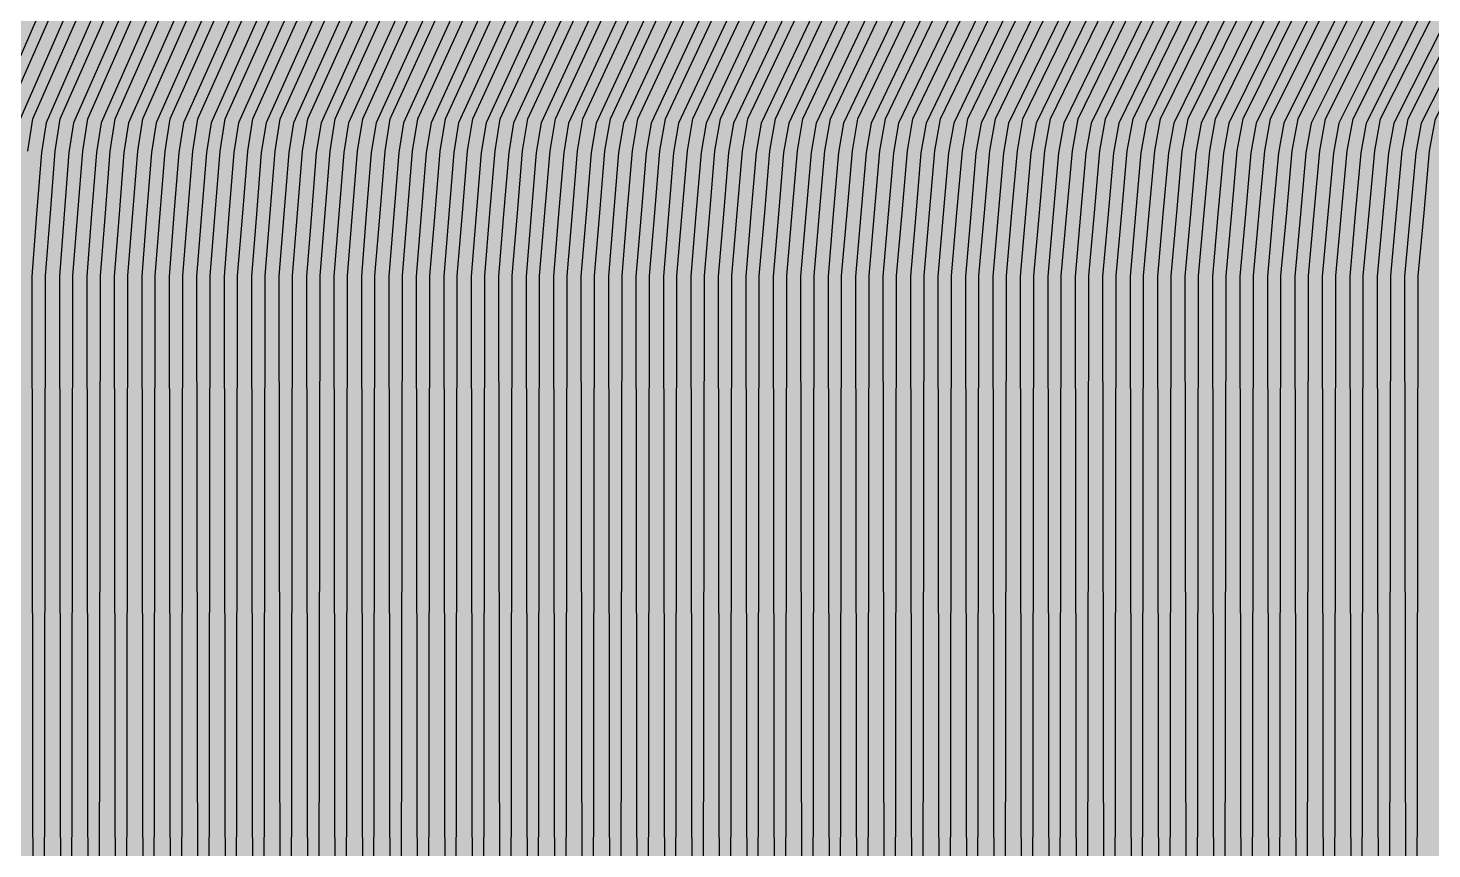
# Model space of a CAD drawing. Header units: metres. Extents: x -7231 to 10969, y -37556 to 1873.
# Drawn here: x 2999.5 to 3204, y -18804.6 to -18684.9 of the extents above; entities that cross this region are included whole.
import ezdxf

# ---------------------------------------------------------------- set-up
doc = ezdxf.new("R2010")
doc.units = ezdxf.units.M
for name, color, linetype in [('Metal1', 4, 'CONTINUOUS'), ('Metal2', 3, 'CONTINUOUS'), ('Polyimide', 7, 'CONTINUOUS')]:
    doc.layers.add(name, color=color, linetype=linetype)

msp = doc.modelspace()

# ---------------------------------------------------------------- hatches: boundary and pattern name
at = {"layer": 'Polyimide'}
msp.add_hatch(color=7, dxfattribs=at).paths.add_polyline_path([(4065.69, -468), (4066.67, -501.99), (4068.51, -535.99), (4071.41, -569.99), (4075.54, -603.99), (4081.04, -637.99), (4088.01, -671.99), (4096.52, -705.98), (4106.62, -739.98), (4118.33, -773.98), (4131.63, -807.98), (4146.49, -841.98), (4162.87, -875.98), (4180.68, -909.97), (4199.83, -943.97), (4220.22, -977.97), (4241.73, -1011.97), (4264.21, -1045.97), (4287.52, -1079.96), (4311.51, -1113.96), (4336.01, -1147.96), (4360.86, -1181.96), (4385.88, -1215.96), (4410.89, -1249.96), (4435.74, -1283.95), (4460.24, -1317.95), (4484.23, -1351.95), (4507.54, -1385.95), (4530.02, -1419.95), (4551.53, -1453.94), (4571.92, -1487.94), (4591.07, -1521.94), (4608.88, -1555.94), (4625.26, -1589.94), (4640.12, -1623.94), (4653.42, -1657.93), (4665.13, -1691.93), (4675.23, -1725.93), (4683.74, -1759.93), (4690.71, -1793.93), (4696.21, -1827.93), (4700.34, -1861.92), (4703.24, -1895.92), (4705.08, -1929.92), (4706.06, -1963.92), (4706.44, -1997.92), (4706.5, -2031.91), (4706.5, -4793.02), (4709.95, -4838.39), (4720.22, -4882.71), (4737.08, -4924.98), (4760.13, -4964.2), (4788.85, -4999.49), (4822.58, -5030.03), (4860.53, -5055.12), (4901.85, -5074.18), (4901.85, -5074.18), (4970.68, -5105.23), (5034.7, -5145.26), (5092.76, -5193.54), (5143.8, -5249.19), (5186.89, -5311.2), (5221.24, -5378.44), (5246.23, -5449.69), (5261.41, -5523.66), (5266.5, -5599), (5261.41, -5674.34), (5246.23, -5748.31), (5221.24, -5819.56), (5186.89, -5886.8), (5143.8, -5948.81), (5092.76, -6004.46), (5034.7, -6052.74), (4970.68, -6092.77), (4901.85, -6123.82), (4860.53, -6142.88), (4822.58, -6167.97), (4788.85, -6198.51), (4760.13, -6233.8), (4737.08, -6273.02), (4720.22, -6315.29), (4709.95, -6359.61), (4706.5, -6404.98), (4706.5, -9221.52), (4709.95, -9266.88), (4720.22, -9311.21), (4737.08, -9353.47), (4760.13, -9392.7), (4788.85, -9427.98), (4822.58, -9458.52), (4860.53, -9483.61), (4901.85, -9502.67), (4970.68, -9533.72), (5034.7, -9573.75), (5092.76, -9622.03), (5143.8, -9677.68), (5186.89, -9739.69), (5221.24, -9806.94), (5246.23, -9878.19), (5261.41, -9952.16), (5266.5, -10027.49), (5261.41, -10102.83), (5246.23, -10176.8), (5221.24, -10248.05), (5186.89, -10315.3), (5143.8, -10377.31), (5092.76, -10432.96), (5034.7, -10481.24), (4970.68, -10521.27), (4901.85, -10552.32), (4860.53, -10571.38), (4822.58, -10596.46), (4788.85, -10627), (4760.13, -10662.29), (4737.08, -10701.52), (4720.22, -10743.78), (4709.95, -10788.1), (4706.5, -10833.47), (4706.5, -13650.01), (4709.95, -13695.38), (4720.22, -13739.7), (4737.08, -13781.96), (4760.13, -13821.19), (4788.85, -13856.48), (4822.58, -13887.02), (4860.53, -13912.11), (4901.85, -13931.17), (4970.68, -13962.22), (5034.7, -14002.25), (5092.76, -14050.53), (5143.8, -14106.18), (5186.89, -14168.19), (5221.24, -14235.43), (5246.23, -14306.68), (5261.41, -14380.65), (5266.5, -14455.99), (5261.41, -14531.33), (5246.23, -14605.29), (5221.24, -14676.55), (5186.89, -14743.79), (5143.8, -14805.8), (5092.76, -14861.45), (5034.7, -14909.73), (4970.68, -14949.76), (4901.85, -14980.81), (4860.53, -14999.87), (4822.58, -15024.96), (4788.85, -15055.5), (4760.13, -15090.79), (4737.08, -15130.01), (4720.22, -15172.27), (4709.95, -15216.6), (4706.5, -15261.97), (4706.5, -15455.99), (4720.95, -15750.04), (4764.14, -16041.26), (4835.68, -16326.84), (4934.86, -16604.04), (5060.74, -16870.18), (5212.09, -17122.7), (5387.47, -17359.17), (5585.18, -17577.31), (5803.32, -17775.02), (6039.79, -17950.4), (6292.31, -18101.75), (6558.45, -18227.63), (6835.65, -18326.81), (7121.23, -18398.34), (7412.45, -18441.54), (7706.5, -18455.99), (9969.01, -18455.99), (10047.42, -18459.84), (10125.08, -18471.36), (10201.23, -18490.44), (10275.15, -18516.89), (10346.12, -18550.45), (10413.46, -18590.81), (10476.52, -18637.58), (10534.69, -18690.3), (10587.41, -18748.47), (10634.18, -18811.53), (10674.54, -18878.87), (10708.11, -18949.84), (10734.56, -19023.76), (10753.63, -19099.92), (10765.15, -19177.58), (10769.01, -19255.99), (10769.01, -20895.8), (10730.24, -20951.41), (10694.6, -21009.08), (10662.21, -21068.63), (10633.17, -21129.89), (10607.55, -21192.66), (10585.45, -21256.74), (10566.93, -21321.96), (10552.05, -21388.09), (10540.84, -21454.95), (10533.35, -21522.33), (10529.6, -21590.02), (10529.6, -21657.81), (10533.35, -21725.5), (10540.84, -21792.87), (10552.05, -21859.73), (10566.93, -21925.87), (10585.45, -21991.08), (10607.55, -22055.17), (10633.17, -22117.94), (10662.21, -22179.19), (10694.6, -22238.74), (10730.24, -22296.41), (10769.01, -22352.03), (10769.01, -32454.24), (10728.74, -32510.49), (10691.72, -32568.92), (10658.05, -32629.35), (10627.85, -32691.58), (10601.2, -32755.42), (10578.21, -32820.67), (10558.93, -32887.1), (10543.44, -32954.52), (10531.77, -33022.71), (10523.97, -33091.44), (10520.07, -33160.51), (10520.07, -33229.69), (10523.97, -33298.75), (10531.77, -33367.49), (10543.44, -33435.67), (10558.93, -33503.09), (10578.21, -33569.53), (10601.2, -33634.77), (10627.85, -33698.61), (10658.05, -33760.85), (10691.72, -33821.28), (10728.74, -33879.71), (10769.01, -33935.96), (10769.01, -36556), (10765.15, -36634.41), (10753.63, -36712.07), (10734.56, -36788.23), (10708.11, -36862.15), (10674.54, -36933.12), (10634.18, -37000.46), (10587.41, -37063.51), (10534.69, -37121.69), (10476.52, -37174.41), (10413.46, -37221.18), (10346.12, -37261.54), (10275.15, -37295.1), (10201.23, -37321.55), (10125.08, -37340.63), (10047.42, -37352.15), (9969.01, -37356), (-6231.01, -37356), (-6309.42, -37352.15), (-6387.08, -37340.63), (-6463.23, -37321.55), (-6537.15, -37295.1), (-6608.12, -37261.54), (-6675.46, -37221.18), (-6738.52, -37174.41), (-6796.69, -37121.69), (-6849.41, -37063.51), (-6896.18, -37000.46), (-6936.54, -36933.12), (-6970.11, -36862.15), (-6996.56, -36788.23), (-7015.63, -36712.07), (-7027.15, -36634.41), (-7031.01, -36556), (-7031.01, -33936), (-6990.74, -33879.75), (-6953.7, -33821.31), (-6920.03, -33760.88), (-6889.82, -33698.64), (-6863.18, -33634.8), (-6840.18, -33569.55), (-6820.9, -33503.11), (-6805.4, -33435.69), (-6793.74, -33367.49), (-6785.94, -33298.75), (-6782.03, -33229.68), (-6782.03, -33160.5), (-6785.94, -33091.43), (-6793.74, -33022.69), (-6805.4, -32954.5), (-6820.9, -32887.07), (-6840.18, -32820.63), (-6863.18, -32755.39), (-6889.82, -32691.54), (-6920.03, -32629.3), (-6953.7, -32568.87), (-6990.74, -32510.43), (-7031.01, -32454.18), (-7031.01, -22364.83), (-6990.74, -22308.58), (-6953.7, -22250.14), (-6920.03, -22189.71), (-6889.82, -22127.47), (-6863.18, -22063.62), (-6840.18, -21998.38), (-6820.9, -21931.94), (-6805.4, -21864.51), (-6793.74, -21796.32), (-6785.94, -21727.58), (-6782.03, -21658.51), (-6782.03, -21589.33), (-6785.94, -21520.26), (-6793.74, -21451.52), (-6805.4, -21383.32), (-6820.9, -21315.9), (-6840.18, -21249.46), (-6863.18, -21184.21), (-6889.82, -21120.37), (-6920.03, -21058.13), (-6953.7, -20997.7), (-6990.74, -20939.26), (-7031.01, -20883.01), (-7031.01, -19255.99), (-7027.15, -19177.58), (-7015.63, -19099.92), (-6996.56, -19023.76), (-6970.11, -18949.84), (-6936.54, -18878.87), (-6896.18, -18811.53), (-6849.41, -18748.47), (-6796.69, -18690.3), (-6738.52, -18637.58), (-6675.46, -18590.81), (-6608.12, -18550.45), (-6537.15, -18516.89), (-6463.23, -18490.44), (-6387.08, -18471.36), (-6309.42, -18459.84), (-6231.01, -18455.99), (-3968.5, -18455.99), (-3674.45, -18441.54), (-3383.23, -18398.34), (-3097.65, -18326.81), (-2820.45, -18227.63), (-2554.31, -18101.75), (-2301.79, -17950.4), (-2065.32, -17775.02), (-1847.18, -17577.31), (-1649.47, -17359.17), (-1474.09, -17122.7), (-1322.74, -16870.18), (-1196.86, -16604.04), (-1097.68, -16326.84), (-1026.14, -16041.26), (-982.95, -15750.04), (-968.5, -15455.99), (-968.5, -15261.97), (-971.95, -15216.6), (-982.22, -15172.27), (-999.08, -15130.01), (-1022.13, -15090.79), (-1050.85, -15055.5), (-1084.58, -15024.96), (-1122.53, -14999.87), (-1163.85, -14980.81), (-1232.68, -14949.76), (-1296.7, -14909.73), (-1354.76, -14861.45), (-1405.8, -14805.8), (-1448.89, -14743.79), (-1483.24, -14676.55), (-1508.23, -14605.29), (-1523.41, -14531.33), (-1528.5, -14455.99), (-1523.41, -14380.65), (-1508.23, -14306.68), (-1483.24, -14235.43), (-1448.89, -14168.19), (-1405.8, -14106.18), (-1354.76, -14050.53), (-1296.7, -14002.25), (-1232.68, -13962.22), (-1163.85, -13931.17), (-1122.53, -13912.11), (-1084.58, -13887.02), (-1050.85, -13856.48), (-1022.13, -13821.19), (-999.08, -13781.96), (-982.22, -13739.7), (-971.95, -13695.38), (-968.5, -13650.01), (-968.5, -12309.64), (-971.95, -12264.27), (-982.22, -12219.94), (-999.08, -12177.68), (-1022.13, -12138.46), (-1050.85, -12103.17), (-1084.58, -12072.63), (-1122.53, -12047.54), (-1163.85, -12028.48), (-1232.68, -11997.43), (-1296.7, -11957.4), (-1354.76, -11909.12), (-1405.8, -11853.47), (-1448.89, -11791.46), (-1483.24, -11724.22), (-1508.23, -11652.96), (-1523.41, -11579), (-1528.5, -11503.66), (-1523.41, -11428.32), (-1508.23, -11354.35), (-1483.24, -11283.1), (-1448.89, -11215.86), (-1405.8, -11153.85), (-1354.76, -11098.2), (-1296.7, -11049.92), (-1232.68, -11009.89), (-1163.85, -10978.84), (-1122.53, -10959.78), (-1084.58, -10934.69), (-1050.85, -10904.15), (-1022.13, -10868.86), (-999.08, -10829.63), (-982.22, -10787.37), (-971.95, -10743.05), (-968.5, -10697.68), (-968.5, -9357.31), (-971.95, -9311.94), (-982.22, -9267.62), (-999.08, -9225.35), (-1022.13, -9186.13), (-1050.85, -9150.84), (-1084.58, -9120.3), (-1122.53, -9095.21), (-1163.85, -9076.15), (-1163.85, -9076.15), (-1232.68, -9045.1), (-1296.7, -9005.07), (-1354.76, -8956.79), (-1405.8, -8901.14), (-1448.89, -8839.13), (-1483.24, -8771.89), (-1508.23, -8700.64), (-1523.41, -8626.67), (-1528.5, -8551.33), (-1523.41, -8475.99), (-1508.23, -8402.02), (-1483.24, -8330.77), (-1448.89, -8263.53), (-1405.8, -8201.52), (-1354.76, -8145.87), (-1296.7, -8097.59), (-1232.68, -8057.56), (-1163.85, -8026.51), (-1163.85, -8026.51), (-1122.53, -8007.45), (-1084.58, -7982.36), (-1050.85, -7951.82), (-1022.13, -7916.53), (-999.08, -7877.31), (-982.22, -7835.04), (-971.95, -7790.72), (-968.5, -7745.35), (-968.5, -6404.98), (-971.95, -6359.61), (-982.22, -6315.29), (-999.08, -6273.02), (-1022.13, -6233.8), (-1050.85, -6198.51), (-1084.58, -6167.97), (-1122.53, -6142.88), (-1163.85, -6123.82), (-1163.85, -6123.82), (-1232.68, -6092.77), (-1296.7, -6052.74), (-1354.76, -6004.46), (-1405.8, -5948.81), (-1448.89, -5886.8), (-1483.24, -5819.56), (-1508.23, -5748.31), (-1523.41, -5674.34), (-1528.5, -5599), (-1523.41, -5523.66), (-1508.23, -5449.69), (-1483.24, -5378.44), (-1448.89, -5311.2), (-1405.8, -5249.19), (-1354.76, -5193.54), (-1296.7, -5145.26), (-1232.68, -5105.23), (-1163.85, -5074.18), (-1163.85, -5074.18), (-1122.53, -5055.12), (-1084.58, -5030.03), (-1050.85, -4999.49), (-1022.13, -4964.2), (-999.08, -4924.98), (-982.22, -4882.71), (-971.95, -4838.39), (-968.5, -4793.02), (-968.5, -2031.91), (-968.44, -1997.92), (-968.06, -1963.92), (-967.05, -1929.92), (-965.18, -1895.92), (-962.22, -1861.92), (-958.01, -1827.93), (-952.41, -1793.93), (-945.31, -1759.93), (-936.64, -1725.93), (-926.35, -1691.93), (-914.43, -1657.93), (-900.88, -1623.94), (-885.74, -1589.94), (-869.05, -1555.94), (-850.91, -1521.94), (-831.4, -1487.94), (-810.63, -1453.94), (-788.72, -1419.95), (-765.82, -1385.95), (-742.07, -1351.95), (-717.63, -1317.95), (-692.67, -1283.95), (-667.36, -1249.96), (-641.88, -1215.96), (-616.39, -1181.96), (-591.08, -1147.96), (-566.12, -1113.96), (-541.68, -1079.96), (-517.93, -1045.97), (-495.03, -1011.97), (-473.12, -977.97), (-452.35, -943.97), (-432.84, -909.97), (-414.7, -875.98), (-398.01, -841.98), (-382.87, -807.98), (-369.32, -773.98), (-357.4, -739.98), (-347.11, -705.98), (-338.44, -671.99), (-331.34, -637.99), (-325.74, -603.99), (-321.53, -569.99), (-318.57, -535.99), (-316.7, -501.99), (-315.69, -468), (-315.31, -434), (-315.25, -400), (-315.25, 401), (-315.25, 451), (-315.25, 1644), (-270.25, 1644), (-270.03, 1637.13), (-269.35, 1630.29), (-268.23, 1623.52), (-266.67, 1616.82), (-264.68, 1610.25), (-262.26, 1603.82), (-259.42, 1597.56), (-256.18, 1591.5), (-252.55, 1585.67), (-248.55, 1580.08), (-244.19, 1574.77), (-239.5, 1569.75), (-234.48, 1565.06), (-229.17, 1560.7), (-223.58, 1556.7), (-217.75, 1553.07), (-211.69, 1549.83), (-205.43, 1546.99), (-199, 1544.57), (-192.43, 1542.58), (-185.73, 1541.02), (-178.96, 1539.9), (-172.12, 1539.22), (-165.25, 1539), (-158.38, 1539.22), (-151.54, 1539.9), (-144.77, 1541.02), (-138.07, 1542.58), (-131.5, 1544.57), (-125.07, 1546.99), (-118.81, 1549.83), (-112.75, 1553.07), (-106.92, 1556.7), (-101.33, 1560.7), (-96.02, 1565.06), (-91, 1569.75), (-86.31, 1574.77), (-81.95, 1580.08), (-77.95, 1585.67), (-74.32, 1591.5), (-71.08, 1597.56), (-68.24, 1603.82), (-65.82, 1610.25), (-63.83, 1616.82), (-62.27, 1623.52), (-61.15, 1630.29), (-60.47, 1637.13), (-60.25, 1644), (1853, 1644), (1853, 1573), (3815.25, 1573), (3815.46, 1579.54), (3816.11, 1586.05), (3817.17, 1592.51), (3818.66, 1598.88), (3820.56, 1605.14), (3822.86, 1611.27), (3825.56, 1617.23), (3828.65, 1623), (3832.1, 1628.56), (3835.91, 1633.88), (3840.07, 1638.93), (3844.54, 1643.71), (3849.32, 1648.18), (3854.37, 1652.34), (3859.69, 1656.15), (3865.25, 1659.6), (3871.02, 1662.69), (3876.98, 1665.39), (3883.11, 1667.69), (3889.37, 1669.59), (3895.74, 1671.08), (3902.2, 1672.14), (3908.71, 1672.79), (3915.25, 1673), (3921.79, 1672.79), (3928.3, 1672.14), (3934.76, 1671.08), (3941.13, 1669.59), (3947.39, 1667.69), (3953.52, 1665.39), (3959.48, 1662.69), (3965.25, 1659.6), (3970.81, 1656.15), (3976.13, 1652.34), (3981.18, 1648.18), (3985.96, 1643.71), (3990.43, 1638.93), (3994.59, 1633.88), (3998.4, 1628.56), (4001.85, 1623), (4004.94, 1617.23), (4007.64, 1611.27), (4009.94, 1605.14), (4011.84, 1598.88), (4013.33, 1592.51), (4014.39, 1586.05), (4015.04, 1579.54), (4015.25, 1573), (4065.25, 1573), (4065.25, 451), (4065.25, 401), (4065.25, -400), (4065.31, -434), (4065.69, -468)])

# ---------------------------------------------------------------- linework, layer by layer
at = {"layer": 'Metal1'}
for points in [[(3191.4, -18442.56), (3173.57, -18465.06), (3155.74, -18487.56), (3137.9, -18510.06), (3120.07, -18532.56), (3102.24, -18555.06), (3084.41, -18577.56), (3066.58, -18600.07), (3048.75, -18622.57), (3030.92, -18645.07), (3013.09, -18667.57), (3001, -18682.83), (2994.06, -18698.73)], [(2999.41, -18702.83), (3000.13, -18698.16), (3007.32, -18681.81), (3019.68, -18666.32), (3037.64, -18643.82), (3055.59, -18621.32), (3073.55, -18598.82), (3091.51, -18576.32), (3109.47, -18553.82), (3127.42, -18531.32), (3145.38, -18508.82), (3163.34, -18486.32), (3181.3, -18463.82), (3199.25, -18441.32)], [(3200.82, -18442.56), (3182.86, -18465.06), (3164.9, -18487.56), (3146.94, -18510.07), (3128.99, -18532.57), (3111.03, -18555.07), (3093.07, -18577.57), (3075.12, -18600.07), (3057.16, -18622.57), (3039.2, -18645.07), (3021.24, -18667.57), (3009.05, -18682.85), (3002.07, -18698.73), (3001.4, -18703.06), (3000.7, -18712.02), (3000.01, -18721.1), (3000.75, -19211.92)], [(3005.25, -19211.92), (3005.99, -18721.02), (3006.71, -18711.87), (3007.42, -18702.83), (3008.15, -18698.16), (3015.37, -18681.82), (3027.83, -18666.32), (3045.92, -18643.82), (3064, -18621.32), (3082.09, -18598.82), (3100.17, -18576.32), (3118.26, -18553.82), (3136.34, -18531.32), (3154.43, -18508.81), (3172.51, -18486.31), (3190.59, -18463.81), (3208.68, -18441.31)], [(3210.24, -18442.57), (3192.15, -18465.07), (3174.07, -18487.57), (3155.98, -18510.07), (3137.9, -18532.57), (3119.82, -18555.07), (3101.73, -18577.57), (3083.65, -18600.07), (3065.56, -18622.57), (3047.48, -18645.07), (3029.39, -18667.57), (3017.1, -18682.87), (3010.08, -18698.73), (3009.41, -18703.06), (3008.71, -18712.03), (3008.01, -18721.1), (3008.75, -19211.92)], [(3013.25, -19211.92), (3013.99, -18721.02), (3014.72, -18711.87), (3015.43, -18702.83), (3016.16, -18698.16), (3023.43, -18681.84), (3035.99, -18666.32), (3054.2, -18643.82), (3072.41, -18621.32), (3090.62, -18598.81), (3108.83, -18576.31), (3127.05, -18553.81), (3145.26, -18531.31), (3163.47, -18508.81), (3181.68, -18486.31), (3199.89, -18463.81), (3218.1, -18441.31)], [(3219.66, -18442.57), (3201.45, -18465.07), (3183.24, -18487.57), (3165.02, -18510.07), (3146.81, -18532.57), (3128.6, -18555.07), (3110.39, -18577.57), (3092.18, -18600.07), (3073.97, -18622.57), (3055.75, -18645.07), (3037.54, -18667.58), (3025.15, -18682.89), (3018.1, -18698.73), (3017.42, -18703.06), (3016.71, -18712.03), (3016.01, -18721.1), (3016.75, -19211.92)], [(3021.25, -19211.92), (3021.99, -18721.02), (3022.72, -18711.87), (3023.44, -18702.83), (3024.18, -18698.16), (3031.48, -18681.85), (3044.14, -18666.31), (3062.48, -18643.81), (3080.82, -18621.31), (3099.16, -18598.81), (3117.5, -18576.31), (3135.84, -18553.81), (3154.17, -18531.31), (3172.51, -18508.81), (3190.85, -18486.31), (3209.19, -18463.81), (3227.53, -18441.31)], [(3229.08, -18442.57), (3210.74, -18465.07), (3192.4, -18487.57), (3174.06, -18510.07), (3155.72, -18532.57), (3137.39, -18555.07), (3119.05, -18577.58), (3100.71, -18600.08), (3082.37, -18622.58), (3064.03, -18645.08), (3045.69, -18667.58), (3033.19, -18682.91), (3026.11, -18698.73), (3025.43, -18703.07), (3024.72, -18712.03), (3024.01, -18721.1), (3024.75, -19211.92)], [(3029.25, -19211.92), (3029.99, -18721.02), (3030.73, -18711.87), (3031.45, -18702.83), (3032.2, -18698.16), (3039.53, -18681.87), (3052.3, -18666.31), (3070.76, -18643.81), (3089.23, -18621.31), (3107.69, -18598.81), (3126.16, -18576.31), (3144.63, -18553.81), (3163.09, -18531.31), (3181.56, -18508.81), (3200.02, -18486.31), (3218.49, -18463.81), (3236.96, -18441.3)], [(3238.5, -18442.57), (3220.04, -18465.07), (3201.57, -18487.57), (3183.1, -18510.08), (3164.64, -18532.58), (3146.17, -18555.08), (3127.71, -18577.58), (3109.24, -18600.08), (3090.77, -18622.58), (3072.31, -18645.08), (3053.84, -18667.58), (3041.24, -18682.93), (3034.13, -18698.74), (3033.43, -18703.07), (3032.72, -18712.03), (3032.01, -18721.1), (3032.75, -19211.92)], [(3037.25, -19211.92), (3037.99, -18721.02), (3038.73, -18711.87), (3039.46, -18702.83), (3040.21, -18698.16), (3047.58, -18681.88), (3060.45, -18666.31), (3079.04, -18643.81), (3097.64, -18621.31), (3116.23, -18598.81), (3134.82, -18576.31), (3153.42, -18553.81), (3172.01, -18531.3), (3190.6, -18508.8), (3209.19, -18486.3), (3227.79, -18463.8), (3246.38, -18441.3)], [(3247.92, -18442.58), (3229.33, -18465.08), (3210.74, -18487.58), (3192.14, -18510.08), (3173.55, -18532.58), (3154.96, -18555.08), (3136.36, -18577.58), (3117.77, -18600.08), (3099.18, -18622.58), (3080.58, -18645.08), (3061.99, -18667.58), (3049.29, -18682.95), (3042.14, -18698.74), (3041.44, -18703.07), (3040.73, -18712.03), (3040.01, -18721.1), (3040.75, -19211.92)], [(3045.25, -19211.92), (3045.99, -18721.02), (3046.74, -18711.87), (3047.47, -18702.83), (3048.23, -18698.15), (3055.63, -18681.9), (3068.6, -18666.31), (3087.32, -18643.81), (3106.04, -18621.31), (3124.76, -18598.8), (3143.48, -18576.3), (3162.21, -18553.8), (3180.93, -18531.3), (3199.65, -18508.8), (3218.37, -18486.3), (3237.09, -18463.8), (3255.81, -18441.3)], [(3257.34, -18442.58), (3238.62, -18465.08), (3219.9, -18487.58), (3201.18, -18510.08), (3182.46, -18532.58), (3163.74, -18555.08), (3145.02, -18577.58), (3126.3, -18600.08), (3107.58, -18622.58), (3088.86, -18645.08), (3070.14, -18667.59), (3057.34, -18682.97), (3050.16, -18698.74), (3049.45, -18703.07), (3048.73, -18712.03), (3048.01, -18721.11), (3048.75, -19211.92)], [(3053.25, -19211.92), (3053.99, -18721.03), (3054.74, -18711.87), (3055.48, -18702.83), (3056.24, -18698.15), (3063.68, -18681.92), (3076.76, -18666.3), (3095.61, -18643.8), (3114.45, -18621.3), (3133.3, -18598.8), (3152.15, -18576.3), (3170.99, -18553.8), (3189.84, -18531.3), (3208.69, -18508.8), (3227.54, -18486.3), (3246.38, -18463.8), (3265.23, -18441.3)], [(3266.76, -18442.58), (3247.92, -18465.08), (3229.07, -18487.58), (3210.22, -18510.08), (3191.38, -18532.58), (3172.53, -18555.08), (3153.68, -18577.59), (3134.83, -18600.09), (3115.99, -18622.59), (3097.14, -18645.09), (3078.29, -18667.59), (3065.39, -18682.99), (3058.17, -18698.74), (3057.46, -18703.07), (3056.74, -18712.03), (3056.01, -18721.11), (3056.75, -19211.92)], [(3061.25, -19211.92), (3061.99, -18721.03), (3062.75, -18711.87), (3063.49, -18702.82), (3064.26, -18698.15), (3071.73, -18681.93), (3084.91, -18666.3), (3103.89, -18643.8), (3122.86, -18621.3), (3141.84, -18598.8), (3160.81, -18576.3), (3179.78, -18553.8), (3198.76, -18531.3), (3217.73, -18508.8), (3236.71, -18486.3), (3255.68, -18463.8), (3274.66, -18441.29)], [(3276.19, -18442.58), (3257.21, -18465.08), (3238.24, -18487.59), (3219.26, -18510.09), (3200.29, -18532.59), (3181.31, -18555.09), (3162.34, -18577.59), (3143.36, -18600.09), (3124.39, -18622.59), (3105.42, -18645.09), (3086.44, -18667.59), (3073.43, -18683.02), (3066.19, -18698.74), (3065.47, -18703.07), (3064.74, -18712.03), (3064.01, -18721.11), (3064.75, -19211.92)], [(3069.25, -19211.92), (3069.99, -18721.03), (3070.75, -18711.87), (3071.5, -18702.82), (3072.27, -18698.15), (3079.78, -18681.95), (3093.07, -18666.3), (3112.17, -18643.8), (3131.27, -18621.3), (3150.37, -18598.8), (3169.47, -18576.3), (3188.57, -18553.8), (3207.68, -18531.29), (3226.78, -18508.79), (3245.88, -18486.29), (3264.98, -18463.79), (3284.08, -18441.29)], [(3285.61, -18442.59), (3266.51, -18465.09), (3247.4, -18487.59), (3228.3, -18510.09), (3209.2, -18532.59), (3190.1, -18555.09), (3171, -18577.59), (3151.9, -18600.09), (3132.79, -18622.59), (3113.69, -18645.09), (3094.59, -18667.59), (3081.48, -18683.04), (3074.2, -18698.74), (3073.48, -18703.07), (3072.75, -18712.03), (3072.01, -18721.11), (3072.75, -19211.92)], [(3077.25, -19211.92), (3077.99, -18721.03), (3078.76, -18711.86), (3079.51, -18702.82), (3080.29, -18698.15), (3087.83, -18681.96), (3101.22, -18666.3), (3120.45, -18643.8), (3139.68, -18621.29), (3158.91, -18598.79), (3178.14, -18576.29), (3197.36, -18553.79), (3216.59, -18531.29), (3235.82, -18508.79), (3255.05, -18486.29), (3274.28, -18463.79), (3293.51, -18441.29)], [(3295.03, -18442.59), (3275.8, -18465.09), (3256.57, -18487.59), (3237.34, -18510.09), (3218.11, -18532.59), (3198.88, -18555.09), (3179.66, -18577.59), (3160.43, -18600.09), (3141.2, -18622.59), (3121.97, -18645.09), (3102.74, -18667.6), (3089.53, -18683.06), (3082.22, -18698.75), (3081.49, -18703.07), (3080.75, -18712.03), (3080.01, -18721.11), (3080.75, -19211.92)], [(3085.25, -19211.92), (3085.99, -18721.03), (3086.76, -18711.86), (3087.52, -18702.82), (3088.3, -18698.15), (3095.88, -18681.98), (3109.37, -18666.29), (3128.73, -18643.79), (3148.09, -18621.29), (3167.44, -18598.79), (3186.8, -18576.29), (3206.15, -18553.79), (3225.51, -18531.29), (3244.87, -18508.79), (3264.22, -18486.29), (3283.58, -18463.79), (3302.93, -18441.29)], [(3304.45, -18442.59), (3285.09, -18465.09), (3265.74, -18487.59), (3246.38, -18510.09), (3227.03, -18532.59), (3207.67, -18555.09), (3188.31, -18577.6), (3168.96, -18600.1), (3149.6, -18622.6), (3130.25, -18645.1), (3110.89, -18667.6), (3097.58, -18683.08), (3090.23, -18698.75), (3089.5, -18703.07), (3088.76, -18712.03), (3088.01, -18721.12), (3088.75, -19211.92)], [(3093.25, -19211.92), (3093.99, -18721.03), (3094.77, -18711.86), (3095.53, -18702.82), (3096.32, -18698.14), (3103.93, -18682), (3117.53, -18666.29), (3137.01, -18643.79), (3156.49, -18621.29), (3175.98, -18598.79), (3195.46, -18576.29), (3214.94, -18553.79), (3234.43, -18531.29), (3253.91, -18508.79), (3273.39, -18486.29), (3292.88, -18463.79), (3312.36, -18441.28)], [(3313.87, -18442.59), (3294.39, -18465.09), (3274.9, -18487.6), (3255.42, -18510.1), (3235.94, -18532.6), (3216.46, -18555.1), (3196.97, -18577.6), (3177.49, -18600.1), (3158.01, -18622.6), (3138.52, -18645.1), (3119.04, -18667.6), (3105.62, -18683.1), (3098.24, -18698.75), (3097.51, -18703.07), (3096.76, -18712.03), (3096.01, -18721.12), (3096.75, -19211.92)], [(3101.25, -19211.91), (3101.99, -18721.03), (3102.77, -18711.86), (3103.54, -18702.82), (3104.33, -18698.14), (3111.98, -18682.01), (3125.68, -18666.29), (3145.29, -18643.79), (3164.9, -18621.29), (3184.51, -18598.79), (3204.12, -18576.29), (3223.73, -18553.79), (3243.34, -18531.28), (3262.95, -18508.78), (3282.56, -18486.28), (3302.17, -18463.78), (3321.78, -18441.28)], [(3323.29, -18442.6), (3303.68, -18465.1), (3284.07, -18487.6), (3264.46, -18510.1), (3244.85, -18532.6), (3225.24, -18555.1), (3205.63, -18577.6), (3186.02, -18600.1), (3166.41, -18622.6), (3146.8, -18645.1), (3127.19, -18667.6), (3113.67, -18683.12), (3106.26, -18698.75), (3105.52, -18703.07), (3104.77, -18712.03), (3104.01, -18721.12), (3104.75, -19211.91)], [(3109.25, -19211.91), (3109.99, -18721.04), (3110.78, -18711.86), (3111.55, -18702.82), (3112.35, -18698.14), (3120.03, -18682.03), (3133.84, -18666.29), (3153.57, -18643.79), (3173.31, -18621.29), (3193.05, -18598.78), (3212.79, -18576.28), (3232.52, -18553.78), (3252.26, -18531.28), (3272, -18508.78), (3291.73, -18486.28), (3311.47, -18463.78), (3331.21, -18441.28)], [(3332.71, -18442.6), (3312.98, -18465.1), (3293.24, -18487.6), (3273.5, -18510.1), (3253.76, -18532.6), (3234.03, -18555.1), (3214.29, -18577.6), (3194.55, -18600.1), (3174.81, -18622.6), (3155.08, -18645.1), (3135.34, -18667.61), (3121.72, -18683.14), (3114.27, -18698.75), (3113.53, -18703.07), (3112.77, -18712.03), (3112.01, -18721.12), (3112.75, -19211.91)], [(3117.25, -19211.91), (3117.99, -18721.04), (3118.78, -18711.86), (3119.56, -18702.82), (3120.36, -18698.14), (3128.08, -18682.04), (3141.99, -18666.28), (3161.86, -18643.78), (3181.72, -18621.28), (3201.58, -18598.78), (3221.45, -18576.28), (3241.31, -18553.78), (3261.18, -18531.28), (3281.04, -18508.78), (3300.91, -18486.28), (3320.77, -18463.78), (3340.63, -18441.28)], [(3342.13, -18442.6), (3322.27, -18465.1), (3302.4, -18487.6), (3282.54, -18510.1), (3262.68, -18532.6), (3242.81, -18555.1), (3222.95, -18577.61), (3203.08, -18600.11), (3183.22, -18622.61), (3163.35, -18645.11), (3143.49, -18667.61), (3129.76, -18683.16), (3122.29, -18698.75), (3121.54, -18703.07), (3120.78, -18712.03), (3120.01, -18721.12), (3120.75, -19211.91)], [(3125.25, -19211.91), (3125.99, -18721.04), (3126.79, -18711.86), (3127.57, -18702.82), (3128.38, -18698.14), (3136.13, -18682.06), (3150.14, -18666.28), (3170.14, -18643.78), (3190.13, -18621.28), (3210.12, -18598.78), (3230.11, -18576.28), (3250.1, -18553.78), (3270.09, -18531.28), (3290.09, -18508.78), (3310.08, -18486.28), (3330.07, -18463.78), (3350.06, -18441.28)], [(3351.55, -18442.6), (3331.56, -18465.1), (3311.57, -18487.6), (3291.58, -18510.11), (3271.59, -18532.61), (3251.6, -18555.11), (3231.61, -18577.61), (3211.61, -18600.11), (3191.62, -18622.61), (3171.63, -18645.11), (3151.64, -18667.61), (3137.81, -18683.18), (3130.3, -18698.76), (3129.55, -18703.08), (3128.78, -18712.03), (3128.01, -18721.13), (3128.75, -19211.91)], [(3133.25, -19211.91), (3133.99, -18721.04), (3134.79, -18711.86), (3135.58, -18702.82), (3136.39, -18698.14), (3144.18, -18682.07), (3158.3, -18666.28), (3178.42, -18643.78), (3198.54, -18621.28), (3218.65, -18598.78), (3238.77, -18576.28), (3258.89, -18553.78), (3279.01, -18531.28), (3299.13, -18508.77), (3319.25, -18486.27), (3339.37, -18463.77), (3359.48, -18441.27)], [(3360.98, -18442.61), (3340.86, -18465.11), (3320.74, -18487.61), (3300.62, -18510.11), (3280.5, -18532.61), (3260.38, -18555.11), (3240.26, -18577.61), (3220.15, -18600.11), (3200.03, -18622.61), (3179.91, -18645.11), (3159.79, -18667.61), (3145.85, -18683.2), (3138.32, -18698.76), (3137.56, -18703.08), (3136.79, -18712.03), (3136.01, -18721.13), (3136.75, -19211.91)], [(3141.25, -19211.91), (3141.99, -18721.04), (3142.8, -18711.86), (3143.59, -18702.82), (3144.41, -18698.14), (3152.23, -18682.09), (3166.45, -18666.28), (3186.7, -18643.78), (3206.94, -18621.28), (3227.19, -18598.78), (3247.44, -18576.27), (3267.68, -18553.77), (3287.93, -18531.27), (3308.17, -18508.77), (3328.42, -18486.27), (3348.66, -18463.77), (3368.91, -18441.27)], [(3370.4, -18442.61), (3350.15, -18465.11), (3329.91, -18487.61), (3309.66, -18510.11), (3289.41, -18532.61), (3269.17, -18555.11), (3248.92, -18577.61), (3228.68, -18600.11), (3208.43, -18622.61), (3188.19, -18645.11), (3167.94, -18667.61), (3153.9, -18683.22), (3146.33, -18698.76), (3145.57, -18703.08), (3144.79, -18712.03), (3144.01, -18721.13), (3144.75, -19211.91)], [(3149.25, -19211.91), (3149.99, -18721.04), (3150.8, -18711.86), (3151.6, -18702.82), (3152.43, -18698.13), (3160.27, -18682.11), (3174.61, -18666.27), (3194.98, -18643.77), (3215.35, -18621.27), (3235.73, -18598.77), (3256.1, -18576.27), (3276.47, -18553.77), (3296.84, -18531.27), (3317.22, -18508.77), (3337.59, -18486.27), (3357.96, -18463.77), (3378.34, -18441.27)], [(3379.82, -18442.61), (3359.45, -18465.11), (3339.07, -18487.61), (3318.7, -18510.11), (3298.33, -18532.61), (3277.95, -18555.11), (3257.58, -18577.61), (3237.21, -18600.12), (3216.84, -18622.62), (3196.46, -18645.12), (3176.09, -18667.62), (3161.95, -18683.24), (3154.35, -18698.76), (3153.58, -18703.08), (3152.8, -18712.03), (3152.01, -18721.13), (3152.75, -19211.91)], [(3157.25, -19211.91), (3157.99, -18721.04), (3158.81, -18711.86), (3159.61, -18702.82), (3160.44, -18698.13), (3168.32, -18682.12), (3182.76, -18666.27), (3203.26, -18643.77), (3223.76, -18621.27), (3244.26, -18598.77), (3264.76, -18576.27), (3285.26, -18553.77), (3305.76, -18531.27), (3326.26, -18508.77), (3346.76, -18486.27), (3367.26, -18463.77), (3387.76, -18441.27)], [(3389.24, -18442.61), (3368.74, -18465.11), (3348.24, -18487.61), (3327.74, -18510.11), (3307.24, -18532.62), (3286.74, -18555.12), (3266.24, -18577.62), (3245.74, -18600.12), (3225.24, -18622.62), (3204.74, -18645.12), (3184.24, -18667.62), (3169.99, -18683.26), (3162.36, -18698.76), (3161.59, -18703.08), (3160.8, -18712.04), (3160.01, -18721.13), (3160.75, -19211.91)], [(3165.25, -19211.91), (3165.99, -18721.05), (3166.82, -18711.86), (3167.62, -18702.81), (3168.46, -18698.13), (3176.37, -18682.14), (3190.91, -18666.27), (3211.54, -18643.77), (3232.17, -18621.27), (3252.8, -18598.77), (3273.42, -18576.27), (3294.05, -18553.77), (3314.68, -18531.27), (3335.3, -18508.77), (3355.93, -18486.26), (3376.56, -18463.76), (3397.19, -18441.26)], [(3398.66, -18442.61), (3378.03, -18465.12), (3357.41, -18487.62), (3336.78, -18510.12), (3316.15, -18532.62), (3295.52, -18555.12), (3274.9, -18577.62), (3254.27, -18600.12), (3233.64, -18622.62), (3213.02, -18645.12), (3192.39, -18667.62), (3178.04, -18683.28), (3170.37, -18698.76), (3169.6, -18703.08), (3168.81, -18712.04), (3168.01, -18721.14), (3168.75, -19211.91)], [(3173.25, -19211.91), (3173.99, -18721.05), (3174.82, -18711.86), (3175.63, -18702.81), (3176.47, -18698.13), (3184.42, -18682.15), (3199.07, -18666.27), (3219.82, -18643.77), (3240.58, -18621.27), (3261.33, -18598.77), (3282.09, -18576.27), (3302.84, -18553.76), (3323.59, -18531.26), (3344.35, -18508.76), (3365.1, -18486.26), (3385.86, -18463.76), (3406.61, -18441.26)], [(3408.08, -18442.62), (3387.33, -18465.12), (3366.57, -18487.62), (3345.82, -18510.12), (3325.06, -18532.62), (3304.31, -18555.12), (3283.56, -18577.62), (3262.8, -18600.12), (3242.05, -18622.62), (3221.29, -18645.12), (3200.54, -18667.62), (3186.08, -18683.3), (3178.39, -18698.76), (3177.61, -18703.08), (3176.81, -18712.04), (3176.01, -18721.14), (3176.75, -19211.91)], [(3181.25, -19211.91), (3181.99, -18721.05), (3182.83, -18711.86), (3183.64, -18702.81), (3184.49, -18698.13), (3192.47, -18682.17), (3207.22, -18666.27), (3228.1, -18643.77), (3248.99, -18621.26), (3269.87, -18598.76), (3290.75, -18576.26), (3311.63, -18553.76), (3332.51, -18531.26), (3353.39, -18508.76), (3374.27, -18486.26), (3395.16, -18463.76), (3416.04, -18441.26)], [(3417.5, -18442.62), (3396.62, -18465.12), (3375.74, -18487.62), (3354.86, -18510.12), (3333.98, -18532.62), (3313.1, -18555.12), (3292.21, -18577.62), (3271.33, -18600.12), (3250.45, -18622.62), (3229.57, -18645.13), (3208.69, -18667.63), (3194.13, -18683.32), (3186.4, -18698.77), (3185.62, -18703.08), (3184.82, -18712.04), (3184.01, -18721.14), (3184.75, -19211.91)], [(3189.25, -19211.91), (3189.99, -18721.05), (3190.83, -18711.86), (3191.65, -18702.81), (3192.5, -18698.13), (3200.51, -18682.18), (3215.38, -18666.26), (3236.39, -18643.76), (3257.39, -18621.26), (3278.4, -18598.76), (3299.41, -18576.26), (3320.42, -18553.76), (3341.43, -18531.26), (3362.44, -18508.76), (3383.45, -18486.26), (3404.45, -18463.76), (3425.46, -18441.26)], [(3426.92, -18442.62), (3405.92, -18465.12), (3384.91, -18487.62), (3363.9, -18510.12), (3342.89, -18532.62), (3321.88, -18555.13), (3300.87, -18577.63), (3279.86, -18600.13), (3258.86, -18622.63), (3237.85, -18645.13), (3216.84, -18667.63), (3202.17, -18683.34), (3194.42, -18698.77), (3193.63, -18703.08), (3192.82, -18712.04), (3192.01, -18721.14), (3192.75, -19211.91)], [(3197.25, -19211.91), (3197.99, -18721.05), (3198.84, -18711.86), (3199.66, -18702.81), (3200.52, -18698.12), (3208.56, -18682.2), (3223.53, -18666.26), (3244.67, -18643.76), (3265.8, -18621.26), (3286.94, -18598.76), (3308.07, -18576.26), (3329.21, -18553.76), (3350.34, -18531.26), (3371.48, -18508.76), (3392.62, -18486.26), (3413.75, -18463.76), (3434.89, -18441.25)], [(3436.35, -18442.62), (3415.21, -18465.12), (3394.07, -18487.63), (3372.94, -18510.13), (3351.8, -18532.63), (3330.67, -18555.13), (3309.53, -18577.63), (3288.4, -18600.13), (3267.26, -18622.63), (3246.12, -18645.13), (3224.99, -18667.63), (3210.22, -18683.36), (3202.43, -18698.77), (3201.64, -18703.08), (3200.83, -18712.04), (3200.01, -18721.14), (3200.75, -19211.91)]]:
    msp.add_lwpolyline(points, dxfattribs=at)
at = {"layer": 'Metal2'}
for points in [[(2996.13, -18698.16), (3003.3, -18681.8), (3015.6, -18666.32), (3033.5, -18643.82), (3051.39, -18621.32), (3069.28, -18598.82), (3087.18, -18576.32), (3105.07, -18553.82), (3122.97, -18531.32), (3140.86, -18508.82), (3158.75, -18486.32), (3176.65, -18463.82), (3194.54, -18441.32)], [(3196.11, -18442.56), (3178.21, -18465.06), (3160.32, -18487.56), (3142.42, -18510.06), (3124.53, -18532.56), (3106.64, -18555.07), (3088.74, -18577.57), (3070.85, -18600.07), (3052.96, -18622.57), (3035.06, -18645.07), (3017.17, -18667.57), (3005.02, -18682.84), (2998.06, -18698.73)], [(3001.25, -19211.92), (3001.99, -18721.02), (3002.71, -18711.87), (3003.41, -18702.83), (3004.14, -18698.16), (3011.35, -18681.81), (3023.76, -18666.32), (3041.78, -18643.82), (3059.8, -18621.32), (3077.82, -18598.82), (3095.84, -18576.32), (3113.86, -18553.82), (3131.88, -18531.32), (3149.9, -18508.82), (3167.92, -18486.32), (3185.95, -18463.81), (3203.97, -18441.31)], [(3205.53, -18442.56), (3187.51, -18465.07), (3169.49, -18487.57), (3151.46, -18510.07), (3133.44, -18532.57), (3115.42, -18555.07), (3097.4, -18577.57), (3079.38, -18600.07), (3061.36, -18622.57), (3043.34, -18645.07), (3025.32, -18667.57), (3013.07, -18682.86), (3006.08, -18698.73), (3005.4, -18703.06), (3004.7, -18712.02), (3004.01, -18721.1), (3004.75, -19211.92)], [(3009.25, -19211.92), (3009.99, -18721.02), (3010.72, -18711.87), (3011.42, -18702.83), (3012.16, -18698.16), (3019.4, -18681.83), (3031.91, -18666.32), (3050.06, -18643.82), (3068.21, -18621.32), (3086.36, -18598.82), (3104.5, -18576.32), (3122.65, -18553.81), (3140.8, -18531.31), (3158.95, -18508.81), (3177.1, -18486.31), (3195.24, -18463.81), (3213.39, -18441.31)], [(3214.95, -18442.57), (3196.8, -18465.07), (3178.65, -18487.57), (3160.5, -18510.07), (3142.36, -18532.57), (3124.21, -18555.07), (3106.06, -18577.57), (3087.91, -18600.07), (3069.76, -18622.57), (3051.62, -18645.07), (3033.47, -18667.57), (3021.12, -18682.88), (3014.09, -18698.73), (3013.41, -18703.06), (3012.71, -18712.03), (3012.01, -18721.1), (3012.75, -19211.92)], [(3017.25, -19211.92), (3017.99, -18721.02), (3018.72, -18711.87), (3019.43, -18702.83), (3020.17, -18698.16), (3027.45, -18681.85), (3040.06, -18666.32), (3058.34, -18643.81), (3076.62, -18621.31), (3094.89, -18598.81), (3113.17, -18576.31), (3131.44, -18553.81), (3149.72, -18531.31), (3167.99, -18508.81), (3186.27, -18486.31), (3204.54, -18463.81), (3222.82, -18441.31)], [(3224.37, -18442.57), (3206.09, -18465.07), (3187.82, -18487.57), (3169.54, -18510.07), (3151.27, -18532.57), (3132.99, -18555.07), (3114.72, -18577.57), (3096.44, -18600.07), (3078.17, -18622.58), (3059.89, -18645.08), (3041.62, -18667.58), (3029.17, -18682.9), (3022.11, -18698.73), (3021.42, -18703.06), (3020.71, -18712.03), (3020.01, -18721.1), (3020.75, -19211.92)], [(3025.25, -19211.92), (3025.99, -18721.02), (3026.73, -18711.87), (3027.44, -18702.83), (3028.19, -18698.16), (3035.5, -18681.86), (3048.22, -18666.31), (3066.62, -18643.81), (3085.02, -18621.31), (3103.43, -18598.81), (3121.83, -18576.31), (3140.23, -18553.81), (3158.63, -18531.31), (3177.04, -18508.81), (3195.44, -18486.31), (3213.84, -18463.81), (3232.24, -18441.31)], [(3233.79, -18442.57), (3215.39, -18465.07), (3196.99, -18487.57), (3178.58, -18510.07), (3160.18, -18532.58), (3141.78, -18555.08), (3123.38, -18577.58), (3104.97, -18600.08), (3086.57, -18622.58), (3068.17, -18645.08), (3049.77, -18667.58), (3037.22, -18682.92), (3030.12, -18698.74), (3029.43, -18703.07), (3028.72, -18712.03), (3028.01, -18721.1), (3028.75, -19211.92)], [(3033.25, -19211.92), (3033.99, -18721.02), (3034.73, -18711.87), (3035.45, -18702.83), (3036.2, -18698.16), (3043.55, -18681.88), (3056.37, -18666.31), (3074.9, -18643.81), (3093.43, -18621.31), (3111.96, -18598.81), (3130.49, -18576.31), (3149.02, -18553.81), (3167.55, -18531.31), (3186.08, -18508.81), (3204.61, -18486.3), (3223.14, -18463.8), (3241.67, -18441.3)], [(3243.21, -18442.57), (3224.68, -18465.08), (3206.15, -18487.58), (3187.62, -18510.08), (3169.09, -18532.58), (3150.56, -18555.08), (3132.03, -18577.58), (3113.51, -18600.08), (3094.98, -18622.58), (3076.45, -18645.08), (3057.92, -18667.58), (3045.27, -18682.94), (3038.14, -18698.74), (3037.44, -18703.07), (3036.72, -18712.03), (3036.01, -18721.1), (3036.75, -19211.92)], [(3041.25, -19211.92), (3041.99, -18721.02), (3042.74, -18711.87), (3043.46, -18702.83), (3044.22, -18698.16), (3051.6, -18681.89), (3064.53, -18666.31), (3083.18, -18643.81), (3101.84, -18621.31), (3120.5, -18598.81), (3139.15, -18576.3), (3157.81, -18553.8), (3176.47, -18531.3), (3195.12, -18508.8), (3213.78, -18486.3), (3232.44, -18463.8), (3251.09, -18441.3)], [(3252.63, -18442.58), (3233.98, -18465.08), (3215.32, -18487.58), (3196.66, -18510.08), (3178.01, -18532.58), (3159.35, -18555.08), (3140.69, -18577.58), (3122.04, -18600.08), (3103.38, -18622.58), (3084.72, -18645.08), (3066.07, -18667.58), (3053.32, -18682.96), (3046.15, -18698.74), (3045.45, -18703.07), (3044.73, -18712.03), (3044.01, -18721.11), (3044.75, -19211.92)], [(3049.25, -19211.92), (3049.99, -18721.03), (3050.74, -18711.87), (3051.47, -18702.83), (3052.23, -18698.15), (3059.66, -18681.91), (3072.68, -18666.31), (3091.47, -18643.8), (3110.25, -18621.3), (3129.03, -18598.8), (3147.82, -18576.3), (3166.6, -18553.8), (3185.38, -18531.3), (3204.17, -18508.8), (3222.95, -18486.3), (3241.73, -18463.8), (3260.52, -18441.3)], [(3262.05, -18442.58), (3243.27, -18465.08), (3224.49, -18487.58), (3205.7, -18510.08), (3186.92, -18532.58), (3168.14, -18555.08), (3149.35, -18577.58), (3130.57, -18600.08), (3111.78, -18622.59), (3093, -18645.09), (3074.22, -18667.59), (3061.36, -18682.98), (3054.16, -18698.74), (3053.46, -18703.07), (3052.73, -18712.03), (3052.01, -18721.11), (3052.75, -19211.92)], [(3057.25, -19211.92), (3057.99, -18721.03), (3058.75, -18711.87), (3059.48, -18702.83), (3060.25, -18698.15), (3067.71, -18681.92), (3080.84, -18666.3), (3099.75, -18643.8), (3118.66, -18621.3), (3137.57, -18598.8), (3156.48, -18576.3), (3175.39, -18553.8), (3194.3, -18531.3), (3213.21, -18508.8), (3232.12, -18486.3), (3251.03, -18463.8), (3269.94, -18441.3)], [(3271.47, -18442.58), (3252.56, -18465.08), (3233.65, -18487.58), (3214.74, -18510.08), (3195.83, -18532.59), (3176.92, -18555.09), (3158.01, -18577.59), (3139.1, -18600.09), (3120.19, -18622.59), (3101.28, -18645.09), (3082.37, -18667.59), (3069.41, -18683), (3062.18, -18698.74), (3061.47, -18703.07), (3060.74, -18712.03), (3060.01, -18721.11), (3060.75, -19211.92)], [(3065.25, -19211.92), (3065.99, -18721.03), (3066.75, -18711.87), (3067.49, -18702.82), (3068.26, -18698.15), (3075.76, -18681.94), (3088.99, -18666.3), (3108.03, -18643.8), (3127.07, -18621.3), (3146.1, -18598.8), (3165.14, -18576.3), (3184.18, -18553.8), (3203.22, -18531.3), (3222.26, -18508.8), (3241.29, -18486.29), (3260.33, -18463.79), (3279.37, -18441.29)], [(3280.9, -18442.59), (3261.86, -18465.09), (3242.82, -18487.59), (3223.78, -18510.09), (3204.74, -18532.59), (3185.71, -18555.09), (3166.67, -18577.59), (3147.63, -18600.09), (3128.59, -18622.59), (3109.55, -18645.09), (3090.52, -18667.59), (3077.46, -18683.03), (3070.19, -18698.74), (3069.48, -18703.07), (3068.74, -18712.03), (3068.01, -18721.11), (3068.75, -19211.92)], [(3073.25, -19211.92), (3073.99, -18721.03), (3074.76, -18711.87), (3075.5, -18702.82), (3076.28, -18698.15), (3083.81, -18681.96), (3097.14, -18666.3), (3116.31, -18643.8), (3135.47, -18621.3), (3154.64, -18598.8), (3173.8, -18576.29), (3192.97, -18553.79), (3212.13, -18531.29), (3231.3, -18508.79), (3250.46, -18486.29), (3269.63, -18463.79), (3288.79, -18441.29)], [(3290.32, -18442.59), (3271.15, -18465.09), (3251.99, -18487.59), (3232.82, -18510.09), (3213.66, -18532.59), (3194.49, -18555.09), (3175.33, -18577.59), (3156.16, -18600.09), (3137, -18622.59), (3117.83, -18645.09), (3098.67, -18667.59), (3085.51, -18683.05), (3078.21, -18698.75), (3077.49, -18703.07), (3076.75, -18712.03), (3076.01, -18721.11), (3076.75, -19211.92)], [(3081.25, -19211.92), (3081.99, -18721.03), (3082.76, -18711.86), (3083.51, -18702.82), (3084.29, -18698.15), (3091.86, -18681.97), (3105.3, -18666.3), (3124.59, -18643.79), (3143.88, -18621.29), (3163.17, -18598.79), (3182.47, -18576.29), (3201.76, -18553.79), (3221.05, -18531.29), (3240.34, -18508.79), (3259.64, -18486.29), (3278.93, -18463.79), (3298.22, -18441.29)], [(3299.74, -18442.59), (3280.45, -18465.09), (3261.15, -18487.59), (3241.86, -18510.09), (3222.57, -18532.59), (3203.28, -18555.09), (3183.98, -18577.59), (3164.69, -18600.09), (3145.4, -18622.6), (3126.11, -18645.1), (3106.82, -18667.6), (3093.55, -18683.07), (3086.22, -18698.75), (3085.5, -18703.07), (3084.75, -18712.03), (3084.01, -18721.11), (3084.75, -19211.92)], [(3089.25, -19211.92), (3089.99, -18721.03), (3090.77, -18711.86), (3091.52, -18702.82), (3092.31, -18698.15), (3099.91, -18681.99), (3113.45, -18666.29), (3132.87, -18643.79), (3152.29, -18621.29), (3171.71, -18598.79), (3191.13, -18576.29), (3210.55, -18553.79), (3229.97, -18531.29), (3249.39, -18508.79), (3268.81, -18486.29), (3288.23, -18463.79), (3307.65, -18441.29)], [(3309.16, -18442.59), (3289.74, -18465.09), (3270.32, -18487.59), (3250.9, -18510.09), (3231.48, -18532.6), (3212.06, -18555.1), (3192.64, -18577.6), (3173.22, -18600.1), (3153.8, -18622.6), (3134.39, -18645.1), (3114.97, -18667.6), (3101.6, -18683.09), (3094.24, -18698.75), (3093.51, -18703.07), (3092.76, -18712.03), (3092.01, -18721.12), (3092.75, -19211.92)], [(3097.25, -19211.92), (3097.99, -18721.03), (3098.77, -18711.86), (3099.53, -18702.82), (3100.33, -18698.14), (3107.96, -18682), (3121.61, -18666.29), (3141.15, -18643.79), (3160.7, -18621.29), (3180.25, -18598.79), (3199.79, -18576.29), (3219.34, -18553.79), (3238.88, -18531.29), (3258.43, -18508.79), (3277.98, -18486.28), (3297.52, -18463.78), (3317.07, -18441.28)], [(3318.58, -18442.6), (3299.03, -18465.1), (3279.49, -18487.6), (3259.94, -18510.1), (3240.39, -18532.6), (3220.85, -18555.1), (3201.3, -18577.6), (3181.76, -18600.1), (3162.21, -18622.6), (3142.66, -18645.1), (3123.12, -18667.6), (3109.65, -18683.11), (3102.25, -18698.75), (3101.52, -18703.07), (3100.76, -18712.03), (3100.01, -18721.12), (3100.75, -19211.92)], [(3105.25, -19211.91), (3105.99, -18721.03), (3106.78, -18711.86), (3107.54, -18702.82), (3108.34, -18698.14), (3116, -18682.02), (3129.76, -18666.29), (3149.43, -18643.79), (3169.11, -18621.29), (3188.78, -18598.79), (3208.45, -18576.29), (3228.13, -18553.78), (3247.8, -18531.28), (3267.48, -18508.78), (3287.15, -18486.28), (3306.82, -18463.78), (3326.5, -18441.28)], [(3328, -18442.6), (3308.33, -18465.1), (3288.65, -18487.6), (3268.98, -18510.1), (3249.31, -18532.6), (3229.63, -18555.1), (3209.96, -18577.6), (3190.29, -18600.1), (3170.61, -18622.6), (3150.94, -18645.1), (3131.27, -18667.6), (3117.69, -18683.13), (3110.27, -18698.75), (3109.53, -18703.07), (3108.77, -18712.03), (3108.01, -18721.12), (3108.75, -19211.91)], [(3113.25, -19211.91), (3113.99, -18721.04), (3114.78, -18711.86), (3115.55, -18702.82), (3116.36, -18698.14), (3124.05, -18682.03), (3137.91, -18666.29), (3157.71, -18643.78), (3177.52, -18621.28), (3197.32, -18598.78), (3217.12, -18576.28), (3236.92, -18553.78), (3256.72, -18531.28), (3276.52, -18508.78), (3296.32, -18486.28), (3316.12, -18463.78), (3335.92, -18441.28)], [(3337.42, -18442.6), (3317.62, -18465.1), (3297.82, -18487.6), (3278.02, -18510.1), (3258.22, -18532.6), (3238.42, -18555.1), (3218.62, -18577.6), (3198.82, -18600.1), (3179.02, -18622.61), (3159.22, -18645.11), (3139.42, -18667.61), (3125.74, -18683.15), (3118.28, -18698.75), (3117.54, -18703.07), (3116.77, -18712.03), (3116.01, -18721.12), (3116.75, -19211.91)], [(3121.25, -19211.91), (3121.99, -18721.04), (3122.79, -18711.86), (3123.56, -18702.82), (3124.37, -18698.14), (3132.1, -18682.05), (3146.07, -18666.28), (3166, -18643.78), (3185.92, -18621.28), (3205.85, -18598.78), (3225.78, -18576.28), (3245.71, -18553.78), (3265.64, -18531.28), (3285.56, -18508.78), (3305.49, -18486.28), (3325.42, -18463.78), (3345.35, -18441.28)], [(3346.84, -18442.6), (3326.92, -18465.1), (3306.99, -18487.6), (3287.06, -18510.1), (3267.13, -18532.6), (3247.2, -18555.11), (3227.28, -18577.61), (3207.35, -18600.11), (3187.42, -18622.61), (3167.49, -18645.11), (3147.57, -18667.61), (3133.79, -18683.17), (3126.29, -18698.75), (3125.55, -18703.08), (3124.78, -18712.03), (3124.01, -18721.12), (3124.75, -19211.91)], [(3129.25, -19211.91), (3129.99, -18721.04), (3130.79, -18711.86), (3131.57, -18702.82), (3132.39, -18698.14), (3140.15, -18682.07), (3154.22, -18666.28), (3174.28, -18643.78), (3194.33, -18621.28), (3214.39, -18598.78), (3234.44, -18576.28), (3254.5, -18553.78), (3274.55, -18531.28), (3294.61, -18508.78), (3314.66, -18486.28), (3334.72, -18463.77), (3354.77, -18441.27)], [(3356.27, -18442.6), (3336.21, -18465.11), (3316.16, -18487.61), (3296.1, -18510.11), (3276.05, -18532.61), (3255.99, -18555.11), (3235.94, -18577.61), (3215.88, -18600.11), (3195.82, -18622.61), (3175.77, -18645.11), (3155.71, -18667.61), (3141.83, -18683.19), (3134.31, -18698.76), (3133.56, -18703.08), (3132.78, -18712.03), (3132.01, -18721.13), (3132.75, -19211.91)], [(3137.25, -19211.91), (3137.99, -18721.04), (3138.8, -18711.86), (3139.58, -18702.82), (3140.4, -18698.14), (3148.2, -18682.08), (3162.38, -18666.28), (3182.56, -18643.78), (3202.74, -18621.28), (3222.92, -18598.78), (3243.1, -18576.28), (3263.29, -18553.77), (3283.47, -18531.27), (3303.65, -18508.77), (3323.83, -18486.27), (3344.02, -18463.77), (3364.2, -18441.27)], [(3365.69, -18442.61), (3345.5, -18465.11), (3325.32, -18487.61), (3305.14, -18510.11), (3284.96, -18532.61), (3264.78, -18555.11), (3244.59, -18577.61), (3224.41, -18600.11), (3204.23, -18622.61), (3184.05, -18645.11), (3163.86, -18667.61), (3149.88, -18683.21), (3142.32, -18698.76), (3141.57, -18703.08), (3140.79, -18712.03), (3140.01, -18721.13), (3140.75, -19211.91)], [(3145.25, -19211.91), (3145.99, -18721.04), (3146.8, -18711.86), (3147.59, -18702.82), (3148.42, -18698.13), (3156.25, -18682.1), (3170.53, -18666.28), (3190.84, -18643.78), (3211.15, -18621.27), (3231.46, -18598.77), (3251.77, -18576.27), (3272.08, -18553.77), (3292.39, -18531.27), (3312.7, -18508.77), (3333, -18486.27), (3353.31, -18463.77), (3373.62, -18441.27)], [(3375.11, -18442.61), (3354.8, -18465.11), (3334.49, -18487.61), (3314.18, -18510.11), (3293.87, -18532.61), (3273.56, -18555.11), (3253.25, -18577.61), (3232.94, -18600.11), (3212.63, -18622.61), (3192.32, -18645.12), (3172.01, -18667.62), (3157.92, -18683.23), (3150.34, -18698.76), (3149.58, -18703.08), (3148.79, -18712.03), (3148.01, -18721.13), (3148.75, -19211.91)], [(3153.25, -19211.91), (3153.99, -18721.04), (3154.81, -18711.86), (3155.6, -18702.82), (3156.43, -18698.13), (3164.3, -18682.11), (3178.68, -18666.27), (3199.12, -18643.77), (3219.56, -18621.27), (3239.99, -18598.77), (3260.43, -18576.27), (3280.87, -18553.77), (3301.3, -18531.27), (3321.74, -18508.77), (3342.18, -18486.27), (3362.61, -18463.77), (3383.05, -18441.27)], [(3384.53, -18442.61), (3364.09, -18465.11), (3343.66, -18487.61), (3323.22, -18510.11), (3302.78, -18532.61), (3282.35, -18555.11), (3261.91, -18577.62), (3241.47, -18600.12), (3221.04, -18622.62), (3200.6, -18645.12), (3180.16, -18667.62), (3165.97, -18683.25), (3158.35, -18698.76), (3157.59, -18703.08), (3156.8, -18712.03), (3156.01, -18721.13), (3156.75, -19211.91)], [(3161.25, -19211.91), (3161.99, -18721.04), (3162.81, -18711.86), (3163.61, -18702.81), (3164.45, -18698.13), (3172.35, -18682.13), (3186.84, -18666.27), (3207.4, -18643.77), (3227.97, -18621.27), (3248.53, -18598.77), (3269.09, -18576.27), (3289.66, -18553.77), (3310.22, -18531.27), (3330.78, -18508.77), (3351.35, -18486.27), (3371.91, -18463.77), (3392.47, -18441.26)], [(3393.95, -18442.61), (3373.39, -18465.11), (3352.82, -18487.62), (3332.26, -18510.12), (3311.7, -18532.62), (3291.13, -18555.12), (3270.57, -18577.62), (3250, -18600.12), (3229.44, -18622.62), (3208.88, -18645.12), (3188.31, -18667.62), (3174.01, -18683.27), (3166.37, -18698.76), (3165.6, -18703.08), (3164.8, -18712.04), (3164.01, -18721.13), (3164.75, -19211.91)], [(3169.25, -19211.91), (3169.99, -18721.05), (3170.82, -18711.86), (3171.62, -18702.81), (3172.46, -18698.13), (3180.39, -18682.14), (3194.99, -18666.27), (3215.68, -18643.77), (3236.37, -18621.27), (3257.06, -18598.77), (3277.75, -18576.27), (3298.45, -18553.77), (3319.14, -18531.27), (3339.83, -18508.76), (3360.52, -18486.26), (3381.21, -18463.76), (3401.9, -18441.26)], [(3403.37, -18442.62), (3382.68, -18465.12), (3361.99, -18487.62), (3341.3, -18510.12), (3320.61, -18532.62), (3299.92, -18555.12), (3279.23, -18577.62), (3258.54, -18600.12), (3237.85, -18622.62), (3217.15, -18645.12), (3196.46, -18667.62), (3182.06, -18683.29), (3174.38, -18698.76), (3173.61, -18703.08), (3172.81, -18712.04), (3172.01, -18721.14), (3172.75, -19211.91)], [(3177.25, -19211.91), (3177.99, -18721.05), (3178.82, -18711.86), (3179.63, -18702.81), (3180.48, -18698.13), (3188.44, -18682.16), (3203.15, -18666.27), (3223.96, -18643.77), (3244.78, -18621.27), (3265.6, -18598.76), (3286.42, -18576.26), (3307.24, -18553.76), (3328.05, -18531.26), (3348.87, -18508.76), (3369.69, -18486.26), (3390.51, -18463.76), (3411.32, -18441.26)], [(3412.79, -18442.62), (3391.97, -18465.12), (3371.16, -18487.62), (3350.34, -18510.12), (3329.52, -18532.62), (3308.7, -18555.12), (3287.89, -18577.62), (3267.07, -18600.12), (3246.25, -18622.62), (3225.43, -18645.12), (3204.61, -18667.63), (3190.1, -18683.31), (3182.4, -18698.77), (3181.62, -18703.08), (3180.81, -18712.04), (3180.01, -18721.14), (3180.75, -19211.91)], [(3185.25, -19211.91), (3185.99, -18721.05), (3186.83, -18711.86), (3187.64, -18702.81), (3188.49, -18698.13), (3196.49, -18682.17), (3211.3, -18666.26), (3232.24, -18643.76), (3253.19, -18621.26), (3274.13, -18598.76), (3295.08, -18576.26), (3316.02, -18553.76), (3336.97, -18531.26), (3357.91, -18508.76), (3378.86, -18486.26), (3399.8, -18463.76), (3420.75, -18441.26)], [(3422.21, -18442.62), (3401.27, -18465.12), (3380.32, -18487.62), (3359.38, -18510.12), (3338.43, -18532.62), (3317.49, -18555.12), (3296.54, -18577.62), (3275.6, -18600.13), (3254.65, -18622.63), (3233.71, -18645.13), (3212.76, -18667.63), (3198.15, -18683.33), (3190.41, -18698.77), (3189.63, -18703.08), (3188.82, -18712.04), (3188.01, -18721.14), (3188.75, -19211.91)], [(3193.25, -19211.91), (3193.99, -18721.05), (3194.83, -18711.86), (3195.65, -18702.81), (3196.51, -18698.13), (3204.54, -18682.19), (3219.45, -18666.26), (3240.53, -18643.76), (3261.6, -18621.26), (3282.67, -18598.76), (3303.74, -18576.26), (3324.81, -18553.76), (3345.89, -18531.26), (3366.96, -18508.76), (3388.03, -18486.26), (3409.1, -18463.76), (3430.17, -18441.26)], [(3431.63, -18442.62), (3410.56, -18465.12), (3389.49, -18487.62), (3368.42, -18510.12), (3347.35, -18532.63), (3326.27, -18555.13), (3305.2, -18577.63), (3284.13, -18600.13), (3263.06, -18622.63), (3241.99, -18645.13), (3220.91, -18667.63), (3206.19, -18683.35), (3198.42, -18698.77), (3197.64, -18703.08), (3196.83, -18712.04), (3196.01, -18721.14), (3196.75, -19211.91)], [(3201.25, -19211.91), (3201.99, -18721.05), (3202.84, -18711.86), (3203.66, -18702.81), (3204.52, -18698.12), (3212.59, -18682.21), (3227.61, -18666.26), (3248.81, -18643.76), (3270.01, -18621.26), (3291.21, -18598.76), (3312.4, -18576.26), (3333.6, -18553.76), (3354.8, -18531.26), (3376, -18508.76), (3397.2, -18486.25), (3418.4, -18463.75), (3439.6, -18441.25)]]:
    msp.add_lwpolyline(points, dxfattribs=at)

doc.saveas('drawing.dxf')
